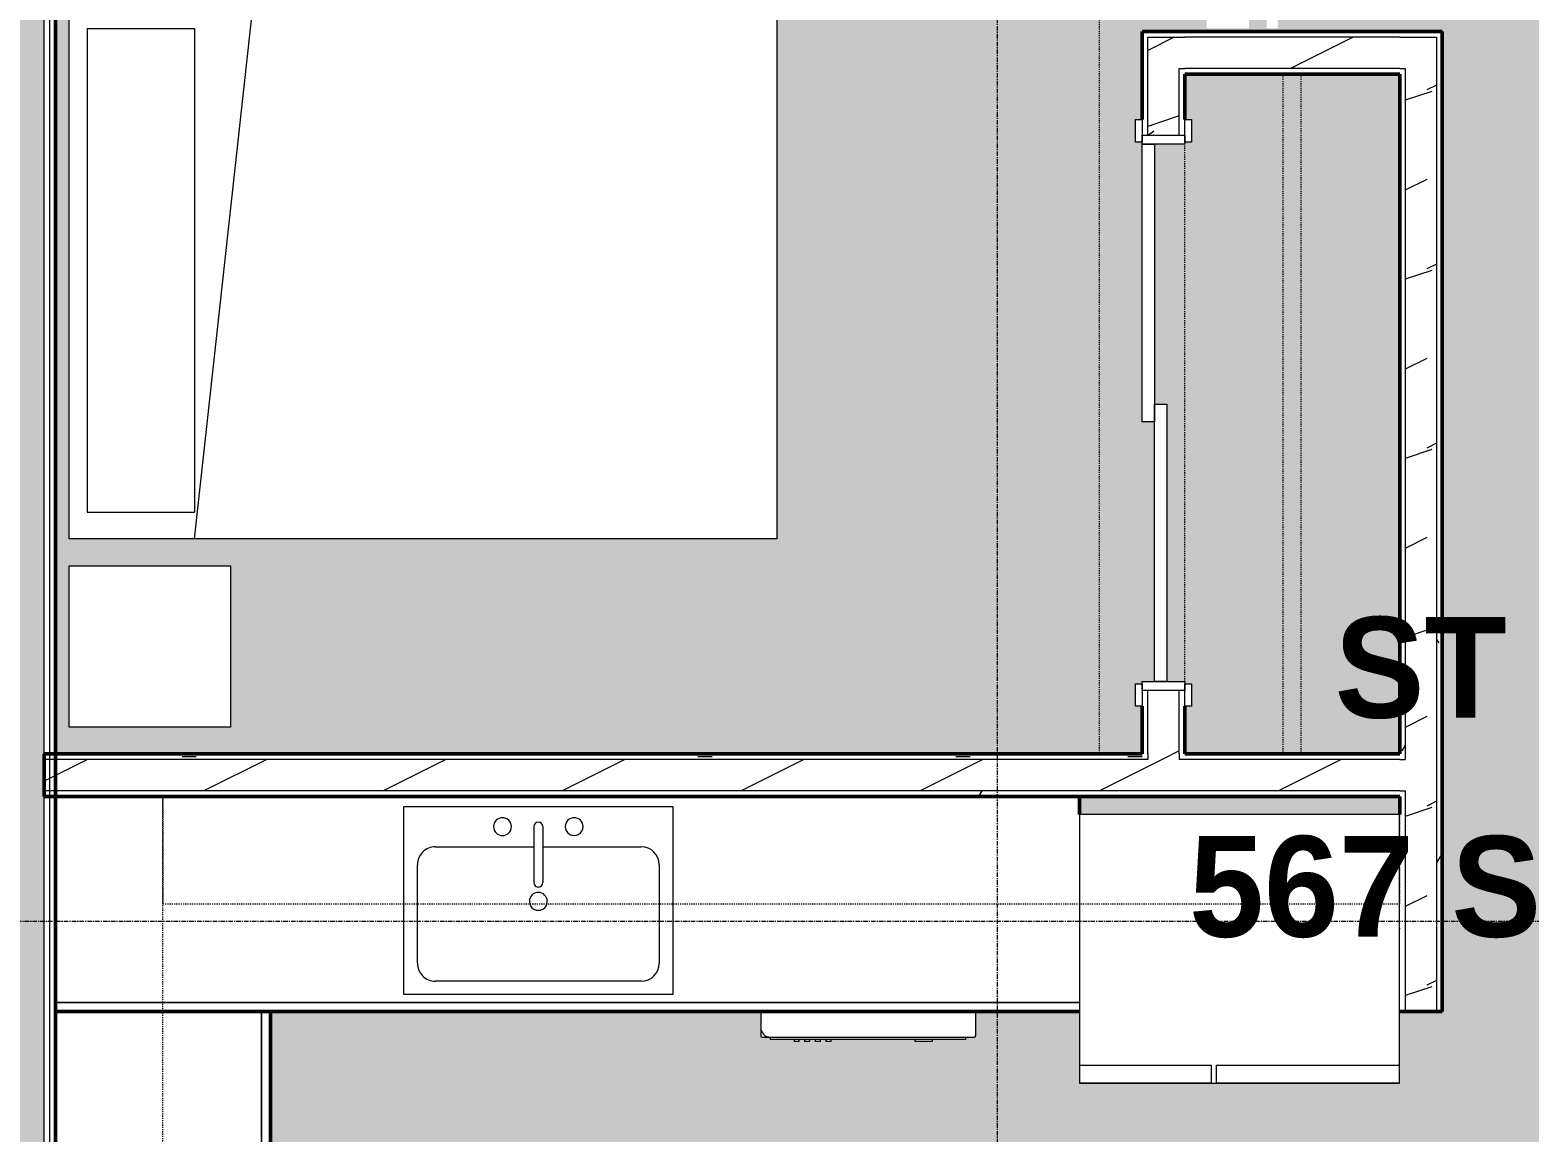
# Model space of a CAD drawing. Header units: inches. Extents: x -4294 to -464, y 9706 to 12475.
# Drawn here: x -2935.4 to -2768, y 10143.7 to 10266.7 of the extents above; entities that cross this region are included whole.
import ezdxf

# ---------------------------------------------------------------- set-up
doc = ezdxf.new("R2010")
doc.units = ezdxf.units.IN
doc.header["$MEASUREMENT"] = 0
doc.linetypes.add('Dash', pattern=[0.25, 0.125, -0.125])
doc.linetypes.add('Grid Line 1_2_', pattern=[0.875, 0.5, -0.125, 0.125, -0.125])
for name, color, linetype, lineweight in [('0-1', 7, 'Continuous', 5), ('0-3', 130, 'Continuous', 70), ('A-AREA-IDEN', 2, 'Continuous', 9), ('A-AREA-PATT-5', 41, 'Continuous', 9), ('A-DOOR-1', 7, 'Continuous', 9), ('A-DOOR-2', 90, 'Continuous', 20), ('A-DOOR-FRAM-1', 90, 'Continuous', 20), ('A-WALL', 113, 'Continuous', 13), ('A-WALL-2', 250, 'Continuous', 50), ('A-WALL-3', 50, 'Continuous', 13), ('A-WALL-PATT-1', 7, 'Continuous', 9), ('A-WALL-PATT-2', 55, 'Continuous', 9), ('A-WALL-PATT-5', 111, 'Continuous', 9), ('I-FURN-2', 7, 'Continuous', 9), ('I-FURN-HDLN-1', 7, 'Dash', 9), ('I-WALL-1', 2, 'Continuous', 50), ('P-SANR-FIXT-1', 7, 'Continuous', 9), ('Q-CASE-1', 250, 'Continuous', 50), ('Q-CASE-2', 7, 'Continuous', 9), ('Q-CASE-HDLN-1', 7, 'Dash', 9), ('Q-SPCQ-1', 7, 'Continuous', 9), ('S-GRID-1', 1, 'Grid Line 1_2_', 9)]:
    doc.layers.add(name, color=color, linetype=linetype, lineweight=lineweight)
doc.styles.add('Century Gothic_B', font='GOTHICB.TTF', dxfattribs={"height": 11.25})
pattern_1 = [(216.87, (7.997, 19.992), (59.9755286, 39.9843071), [9.996, -89.964]), (206.565, (19.992, 13.994), (-19.991807, -19.992219), [22.352, -22.352]), (198.435, (19.992, 3.998), (-39.983821, -19.991955), [12.644, -50.576])]
pattern_2 = [(0, (0, 0), (38.4, 9.6), [1.584, -27.216, 1.584, -27.216, -153.6]), (0, (0, 0), (38.4, 9.6), [-57.6, 1.584, -56.016, 1.584, -27.216, -67.2]), (0, (0, 0), (38.4, 9.6), [-144, 1.584, -17.616, 1.584, -46.416]), (120, (14.4, 4.8), (-27.513844, 28.4553755), [1.584, -27.216, 1.584, -27.216, -153.6]), (120, (14.4, 4.8), (-27.513844, 28.4553755), [-57.6, 1.584, -56.016, 1.584, -27.216, -67.2]), (120, (14.4, 4.8), (-27.513844, 28.4553755), [-144, 1.584, -17.616, 1.584, -46.416]), (240, (19.2, 24), (-10.886156, -38.0553755), [1.584, -27.216, 1.584, -27.216, -153.6]), (240, (19.2, 24), (-10.886156, -38.0553755), [-57.6, 1.584, -56.016, 1.584, -27.216, -67.2]), (240, (19.2, 24), (-10.886156, -38.0553755), [-144, 1.584, -17.616, 1.584, -46.416])]

# ---------------------------------------------------------------- blocks, each defined once
blk = doc.blocks.new('FOLDING_SLIDING CLOSET - 60_ x 80_-1494136-FLOOR PLAN - 1ST FLOOR')
at = {"layer": 'A-DOOR-1'}
for p, q in [((-32.75, 3.25), (-30.25, 3.25)), ((-32.75, 2.5), (-32.75, 3.25)), ((-30.25, 2.5), (-32.75, 2.5)), ((-30.25, 3.25), (-30.25, 2.5)), ((30.25, 3.25), (32.75, 3.25)), ((30.25, 2.5), (30.25, 3.25)), ((32.75, 2.5), (30.25, 2.5)), ((32.75, 3.25), (32.75, 2.5)), ((-32.75, -2.25), (-30.25, -2.25)), ((-32.75, -3), (-32.75, -2.25)), ((-30.25, -3), (-32.75, -3)), ((-30.25, -2.25), (-30.25, -3)), ((30.25, -2.25), (32.75, -2.25)), ((30.25, -3), (30.25, -2.25)), ((32.75, -3), (30.25, -3)), ((32.75, -2.25), (32.75, -3))]:
    blk.add_line(p, q, dxfattribs=at)
at = {"layer": 'A-DOOR-2'}
for p, q in [((-1, 0.5), (30, 0.5)), ((-1, -0.88), (-1, 0.5)), ((30, 0.5), (30, -0.88)), ((-30, -0.88), (1, -0.88)), ((-30, -2.25), (-30, -0.88)), ((30, -0.88), (-1, -0.88)), ((1, -0.88), (1, -2.25)), ((1, -2.25), (-30, -2.25))]:
    blk.add_line(p, q, dxfattribs=at)
at = {"layer": 'A-DOOR-FRAM-1'}
for p, q in [((-31, 2.5), (-30, 2.5)), ((-31, -2.25), (-31, 2.5)), ((-30, 2.5), (-30, -2.25)), ((30, 2.5), (31, 2.5)), ((30, -2.25), (30, 2.5)), ((31, 2.5), (31, -2.25)), ((-30, -2.25), (-31, -2.25)), ((31, -2.25), (30, -2.25))]:
    blk.add_line(p, q, dxfattribs=at)
blk = doc.blocks.new('Refrigerator_-_Side-by-Side_6047 - 36_ X 30_-345559-FLOOR PLAN - 1ST FLOOR')
at = {"layer": 'Q-SPCQ-1'}
for p, q in [((17.87, 14.42), (-17.88, 14.42)), ((-17.88, 14.42), (-17.88, -15.58)), ((17.87, -15.58), (17.87, 14.42)), ((-17.88, -13.58), (-3.13, -13.58)), ((-17.88, -13.58), (-17.88, -15.58)), ((-3.13, -15.58), (-3.13, -13.58)), ((-2.63, -13.58), (17.87, -13.58)), ((-2.63, -13.58), (-2.63, -15.58)), ((17.87, -15.58), (17.87, -13.58)), ((-17.88, -15.58), (17.87, -15.58)), ((-3.13, -15.58), (-17.88, -15.58)), ((17.87, -15.58), (-2.63, -15.58))]:
    blk.add_line(p, q, dxfattribs=at)
blk = doc.blocks.new('OD_CW_Base Cabinet - OD_CW_Base Cabinet-1952712-FLOOR PLAN - 1ST FLOOR')
at = {"layer": 'Q-CASE-1'}
for p, q in [((0.74, 0), (115.08, 0)), ((0.74, -24), (0.74, -22))]:
    blk.add_line(p, q, dxfattribs=at)
at = {"layer": 'Q-CASE-2'}
for p, q in [((0.74, 0), (115.08, 0)), ((115.08, -1), (0.74, -1)), ((0.74, -1), (115.08, -1)), ((0.74, -24), (0.74, -22))]:
    blk.add_line(p, q, dxfattribs=at)
blk = doc.blocks.new('Sink Kitchen-Single - 30_ x 21_-1372827-FLOOR PLAN - 1ST FLOOR')
at = {"layer": 'P-SANR-FIXT-1'}
for p, q in [((-14.38, 10.41), (15.62, 10.41)), ((-14.38, -10.59), (-14.38, 10.41)), ((15.62, 10.41), (15.62, -10.59)), ((-10.88, 8.91), (12.12, 8.91)), ((-12.88, -4.09), (-12.88, 6.91)), ((14.12, 6.91), (14.12, -4.09)), ((0.12, -8.34), (0.12, -2.09)), ((1.12, -8.34), (1.12, -2.09)), ((0.12, -6.09), (-10.88, -6.09)), ((12.12, -6.09), (1.12, -6.09)), ((15.62, -10.59), (-14.38, -10.59))]:
    blk.add_line(p, q, dxfattribs=at)
for centre, radius, start, end in [((-10.88, 6.91), 2, 90, 180), ((12.12, 6.91), 2, 360, 90), ((0.62, 0), 1, 360, 180), ((0.62, 0), 1, 180, 0), ((0.62, -2.09), 0.5, 360, 180), ((-10.88, -4.09), 2, 180, 270), ((12.12, -4.09), 2, 270, 0), ((-3.38, -8.34), 1, 360, 180), ((-3.38, -8.34), 1, 180, 0), ((0.62, -8.34), 0.5, 180, 0), ((4.62, -8.34), 1, 0, 180), ((4.62, -8.34), 1, 180, 0)]:
    blk.add_arc(centre, radius, start, end, dxfattribs=at)
blk = doc.blocks.new('Dishwasher_15404 - 34_ counter-1372825-FLOOR PLAN - 1ST FLOOR')
at = {"layer": 'Q-SPCQ-1'}
for p, q in [((26.68, 0), (24, 0)), ((26.87, -22.93), (26.87, -0.2)), ((27.12, -1.09), (26.87, -1.09)), ((27.12, -1.09), (27.12, -22.91)), ((27.37, -4.82), (27.12, -4.82)), ((27.37, -4.86), (27.37, -5.81)), ((27.37, -5.81), (27.37, -6.76)), ((27.12, -6.79), (27.37, -6.79)), ((27.37, -16.15), (27.12, -16.15)), ((27.37, -16.15), (27.37, -16.74)), ((27.12, -16.74), (27.37, -16.74)), ((27.37, -17.33), (27.12, -17.33)), ((27.12, -17.92), (27.37, -17.92)), ((27.37, -17.33), (27.37, -17.92)), ((27.37, -18.51), (27.12, -18.51)), ((27.12, -19.1), (27.37, -19.1)), ((27.37, -19.69), (27.12, -19.69)), ((27.37, -18.51), (27.37, -19.1)), ((27.37, -19.69), (27.37, -20.28)), ((27.12, -20.28), (27.37, -20.28)), ((27.12, -22.91), (26.87, -22.91)), ((26.87, -23.8), (26.87, -22.93)), ((24, -24), (25.8, -24)), ((25.8, -24), (26.68, -24))]:
    blk.add_line(p, q, dxfattribs=at)
for centre, radius, start, end in [((26.68, -0.2), 0.197, 360, 90), ((26.68, -0.2), 0.197, 0, 90), ((25.8, -22.93), 1.07, 270, 0), ((26.68, -23.8), 0.197, 270, 0)]:
    blk.add_arc(centre, radius, start, end, dxfattribs=at)
blk = doc.blocks.new('OD_CW_Base Cabinet - OD_CW_Base Cabinet-1940048-FLOOR PLAN - 1ST FLOOR')
at = {"layer": 'Q-CASE-1'}
for p, q in [((0.74, -24), (0.74, 0)), ((0.74, 0), (17.97, 0)), ((41.97, 0), (102.5, 0))]:
    blk.add_line(p, q, dxfattribs=at)
at = {"layer": 'Q-CASE-2'}
for p, q in [((0.74, -1), (0.74, 0)), ((0.74, 0), (17.97, 0)), ((17.97, -1), (0.74, -1)), ((0.74, -24), (0.74, -1)), ((0.74, -1), (17.97, -1)), ((41.97, 0), (102.5, 0)), ((102.5, -1), (41.97, -1)), ((41.97, -1), (102.5, -1))]:
    blk.add_line(p, q, dxfattribs=at)
blk = doc.blocks.new('OD_CW_Upper Cabinet - OD_CW_Upper Cabinet-1892285-FLOOR PLAN - 1ST FLOOR')
at = {"layer": 'Q-CASE-HDLN-1'}
for p, q in [((126.5, 24), (0.74, 24)), ((0.74, 24), (0.74, 12)), ((126.5, 12), (126.5, 24)), ((0.74, 12), (126.5, 12))]:
    blk.add_line(p, q, dxfattribs=at)
blk = doc.blocks.new('OD_CW_Upper Cabinet - OD_CW_Upper Cabinet-1952713-FLOOR PLAN - 1ST FLOOR')
at = {"layer": 'Q-CASE-HDLN-1'}
for p, q in [((138.83, 24), (0.74, 24)), ((0.74, 24), (0.74, 12)), ((138.83, 12), (138.83, 24)), ((0.74, 12), (138.83, 12))]:
    blk.add_line(p, q, dxfattribs=at)
blk = doc.blocks.new('OD_CW_Closet - OD_CW_Closet-1868364-FLOOR PLAN - 1ST FLOOR')
at = {"layer": 'Q-CASE-HDLN-1'}
for p, q in [((0.74, -24), (0.74, 0)), ((0.74, 0), (6.05, 0)), ((8.8, 0), (68.8, 0)), ((71.55, 0), (76.64, 0)), ((76.64, 0), (76.64, -24)), ((0.74, -11), (76.64, -11)), ((0.74, -13), (76.64, -13)), ((76.64, -24), (0.74, -24))]:
    blk.add_line(p, q, dxfattribs=at)
blk = doc.blocks.new('Bed-Standard - Queen 60_ x 79_-1433484-FLOOR PLAN - 1ST FLOOR')
at = {"layer": 'I-FURN-2'}
for p, q in [((-19.31, 41.3), (40.69, 41.3)), ((-19.31, -37.7), (-19.31, 41.3)), ((40.69, 41.3), (40.69, -37.7)), ((40.69, -23.7), (-19.31, -17.13)), ((-16.31, -23.7), (37.69, -23.7)), ((-16.31, -35.7), (-16.31, -23.7)), ((37.69, -35.7), (37.69, -23.7)), ((-16.31, -35.7), (37.69, -35.7)), ((40.69, -37.7), (-19.31, -37.7))]:
    blk.add_line(p, q, dxfattribs=at)
at = {"layer": 'I-FURN-HDLN-1'}
for p, q in [((-55.31, 77.3), (64.69, 77.3)), ((-55.31, 45.32), (-55.31, 77.3))]:
    blk.add_line(p, q, dxfattribs=at)
blk = doc.blocks.new('Table-Night Stand - 18_ x 18_ x 24_-1372838-FLOOR PLAN - 1ST FLOOR')
at = {"layer": 'I-FURN-2'}
for p, q in [((0.15, 0), (18.15, 0)), ((0.15, -18), (0.15, 0)), ((18.15, 0), (18.15, -18)), ((18.15, -18), (0.15, -18))]:
    blk.add_line(p, q, dxfattribs=at)
blk = doc.blocks.new('CTR - 1st Phase - Unit Layouts_rvt-1-FLOOR PLAN - 1ST FLOOR')
at = {"layer": 'A-WALL-PATT-1'}
h = blk.add_hatch(dxfattribs=at)
h.set_pattern_fill('FP_3', color=256, style=0, pattern_type=2)
h.set_pattern_definition(pattern_2)
h.paths.add_polyline_path([(-2778.31, 10157.16), (-2777.68, 10157.16), (-2777.68, 10266.57), (-2778.31, 10266.57), (-2778.31, 10181.79)], flags=0)
h = blk.add_hatch(dxfattribs=at)
h.set_pattern_fill('FP_3', color=256, style=0, pattern_type=2)
h.set_pattern_definition(pattern_2)
h.paths.add_polyline_path([(-2781.81, 10157.16), (-2781.81, 10181.79), (-2782.43, 10181.79), (-2782.43, 10157.16)], flags=0)
h.paths.add_polyline_path([(-2782.43, 10185.29), (-2781.81, 10185.29), (-2781.81, 10262.44), (-2782.43, 10262.44), (-2782.43, 10185.91)], flags=0)
h = blk.add_hatch(dxfattribs=at)
h.set_pattern_fill('FP_3', color=256, style=0, pattern_type=2)
h.set_pattern_definition(pattern_2)
h.paths.add_polyline_path([(-2782.43, 10185.29), (-2782.43, 10185.91), (-2807.06, 10185.91), (-2807.06, 10185.29), (-2788.23, 10185.29)], flags=0)
h.paths.add_polyline_path([(-2932.52, 10185.29), (-2810.56, 10185.29), (-2810.56, 10185.91), (-2932.52, 10185.91), (-2932.52, 10185.3)], flags=0)
h = blk.add_hatch(dxfattribs=at)
h.set_pattern_fill('FP_3', color=256, style=0, pattern_type=2)
h.set_pattern_definition(pattern_2)
h.paths.add_polyline_path([(-2810.56, 10181.16), (-2782.43, 10181.16), (-2782.43, 10181.79), (-2932.52, 10181.79), (-2932.52, 10181.16), (-2818.18, 10181.16)], flags=0)
at = {"layer": 'A-WALL-PATT-2'}
h = blk.add_hatch(dxfattribs=at)
h.set_pattern_fill('FP_7', color=256, style=0, pattern_type=2)
h.set_pattern_definition(pattern_1)
h.paths.add_polyline_path([(-2810.56, 10185.29), (-2807.06, 10185.29), (-2807.06, 10192.98), (-2810.56, 10192.98), (-2810.56, 10185.91)], flags=0)
h.paths.add_polyline_path([(-2809.81, 10254.98), (-2807.06, 10254.98), (-2807.06, 10265.94), (-2810.56, 10265.94), (-2810.56, 10254.98)], flags=0)
h = blk.add_hatch(dxfattribs=at)
h.set_pattern_fill('FP_7', color=256, style=0, pattern_type=2)
h.set_pattern_definition(pattern_1)
h.paths.add_polyline_path([(-2807.06, 10262.44), (-2781.81, 10262.44), (-2781.81, 10265.94), (-2807.06, 10265.93)], flags=0)
h = blk.add_hatch(dxfattribs=at)
h.set_pattern_fill('FP_7', color=256, style=0, pattern_type=2)
h.set_pattern_definition(pattern_1)
h.paths.add_polyline_path([(-2778.31, 10157.16), (-2778.31, 10265.94), (-2781.81, 10265.94), (-2781.81, 10157.16)], flags=0)
h = blk.add_hatch(dxfattribs=at)
h.set_pattern_fill('FP_7', color=256, style=0, pattern_type=2)
h.set_pattern_definition(pattern_1)
h.paths.add_polyline_path([(-2782.43, 10181.79), (-2781.81, 10181.79), (-2781.81, 10185.29), (-2933.77, 10185.29), (-2933.77, 10181.79), (-2788.23, 10181.79)], flags=0)
at = {"layer": 'A-WALL-2'}
for p, q in [((-2811.18, 10266.57), (-2811.18, 10256.73)), ((-2810.56, 10266.57), (-2811.18, 10266.57)), ((-2806.43, 10266.57), (-2810.56, 10266.57)), ((-2782.43, 10266.57), (-2806.43, 10266.57)), ((-2778.31, 10266.57), (-2782.43, 10266.57)), ((-2777.68, 10266.57), (-2778.31, 10266.57)), ((-2777.68, 10157.16), (-2777.68, 10266.57)), ((-2806.43, 10256.73), (-2806.43, 10261.82)), ((-2806.43, 10261.82), (-2782.43, 10261.82)), ((-2782.43, 10261.82), (-2782.43, 10185.91)), ((-2811.18, 10191.23), (-2811.18, 10185.91)), ((-2806.43, 10185.91), (-2806.43, 10191.23)), ((-2811.18, 10185.91), (-2933.77, 10185.91)), ((-2933.77, 10185.91), (-2933.77, 10181.16)), ((-2782.43, 10185.91), (-2806.43, 10185.91)), ((-2933.77, 10181.16), (-2782.43, 10181.16)), ((-2782.43, 10181.16), (-2782.43, 10179.16)), ((-2782.43, 10157.16), (-2777.68, 10157.16))]:
    blk.add_line(p, q, dxfattribs=at)
at = {"layer": 'A-WALL-3'}
for p, q in [((-2810.56, 10254.98), (-2810.56, 10265.94)), ((-2810.56, 10265.94), (-2807.06, 10265.94)), ((-2807.06, 10265.94), (-2806.43, 10265.94)), ((-2782.43, 10265.94), (-2806.43, 10265.94)), ((-2782.43, 10265.94), (-2781.81, 10265.94)), ((-2781.81, 10265.94), (-2778.31, 10265.94)), ((-2778.31, 10265.94), (-2778.31, 10157.16)), ((-2807.06, 10254.98), (-2807.06, 10262.44)), ((-2807.06, 10262.44), (-2806.43, 10262.44)), ((-2782.43, 10262.44), (-2806.43, 10262.44)), ((-2782.43, 10262.44), (-2781.81, 10262.44)), ((-2781.81, 10262.44), (-2781.81, 10185.29)), ((-2810.56, 10185.91), (-2810.56, 10192.98)), ((-2807.06, 10185.91), (-2807.06, 10192.98)), ((-2810.56, 10185.91), (-2810.56, 10185.29)), ((-2807.06, 10185.91), (-2807.06, 10185.29)), ((-2810.56, 10185.29), (-2933.77, 10185.29)), ((-2782.43, 10185.29), (-2807.06, 10185.29)), ((-2782.43, 10185.29), (-2781.81, 10185.29)), ((-2782.43, 10181.79), (-2933.77, 10181.79)), ((-2782.43, 10181.79), (-2781.81, 10181.79)), ((-2781.81, 10181.79), (-2781.81, 10157.16))]:
    blk.add_line(p, q, dxfattribs=at)
at = {"layer": '0-3'}
for name, p, rotation in [('Bed-Standard - Queen 60_ x 79_-1433484-FLOOR PLAN - 1ST FLOOR', (-2893.27, 10250.6), 270.0000000000046), ('OD_CW_Closet - OD_CW_Closet-1868364-FLOOR PLAN - 1ST FLOOR', (-2806.43, 10185.18), 89.99999999999945), ('FOLDING_SLIDING CLOSET - 60_ x 80_-1494136-FLOOR PLAN - 1ST FLOOR', (-2808.93, 10223.98), 269.9999999999887), ('Table-Night Stand - 18_ x 18_ x 24_-1372838-FLOOR PLAN - 1ST FLOOR', (-2912.97, 10207.06), 270.0000000000091), ('OD_CW_Base Cabinet - OD_CW_Base Cabinet-1952712-FLOOR PLAN - 1ST FLOOR', (-2817.45, 10157.16), 180), ('OD_CW_Upper Cabinet - OD_CW_Upper Cabinet-1892285-FLOOR PLAN - 1ST FLOOR', (-2908.52, 10054.66), 89.99999999999703), ('Sink Kitchen-Single - 30_ x 21_-1372827-FLOOR PLAN - 1ST FLOOR', (-2877.98, 10169.45), 180), ('OD_CW_Base Cabinet - OD_CW_Base Cabinet-1940048-FLOOR PLAN - 1ST FLOOR', (-2908.52, 10157.9), 270.0000000000023), ('Dishwasher_15404 - 34_ counter-1372825-FLOOR PLAN - 1ST FLOOR', (-2829.77, 10181.16), 270.0000000000015)]:
    blk.add_blockref(name, p, dxfattribs=dict(at, rotation=rotation))
for name, p in [('OD_CW_Upper Cabinet - OD_CW_Upper Cabinet-1952713-FLOOR PLAN - 1ST FLOOR', (-2921.26, 10157.16)), ('Refrigerator_-_Side-by-Side_6047 - 36_ X 30_-345559-FLOOR PLAN - 1ST FLOOR', (-2800.31, 10164.74))]:
    blk.add_blockref(name, p, dxfattribs=at)
blk = doc.blocks.new('CTR - 1st Phase - Shell_rvt-1-FLOOR PLAN - 1ST FLOOR')
at = {"layer": 'S-GRID-1'}
for p, q in [((-2827.32, 9836.18), (-2827.32, 12413.74)), ((-464.45, 10167.19), (-4232.19, 10167.19))]:
    blk.add_line(p, q, dxfattribs=at)

msp = doc.modelspace()

# ---------------------------------------------------------------- hatches: boundary and pattern name
at = {"layer": 'A-AREA-PATT-5'}
h = msp.add_hatch(color=256, dxfattribs=at)
h.paths.add_polyline_path([(-2792.69874, 10377.7894), (-2790.94874, 10377.7894), (-2790.94874, 10341.7894), (-2792.69874, 10341.7894), (-2792.69874, 10377.42347)], flags=0)
h.paths.add_polyline_path([(-2705.53244, 10018.7144), (-2704.69874, 10018.7144), (-2704.69874, 10046.2394), (-2709.55196, 10046.2394), (-2709.55196, 10050.9894), (-2704.69874, 10050.9894), (-2704.69874, 10057.47913), (-2720.82374, 10057.47913), (-2720.82374, 10075.47913), (-2716.82374, 10075.47913), (-2716.82374, 10111.47913), (-2720.82374, 10111.47913), (-2720.82374, 10129.47913), (-2704.69874, 10129.47913), (-2704.69874, 10297.0394), (-2733.44874, 10297.0394), (-2733.44874, 10305.9769), (-2734.19874, 10305.9769), (-2734.19874, 10308.4769), (-2733.44874, 10308.4769), (-2733.44874, 10308.7269), (-2732.07374, 10308.7269), (-2732.07374, 10337.7269), (-2733.44874, 10337.7269), (-2733.44874, 10368.9769), (-2734.19874, 10368.9769), (-2734.19874, 10371.4769), (-2733.44874, 10371.4769), (-2733.44874, 10376.7894), (-2754.69874, 10376.7894), (-2754.69874, 10377.7894), (-2756.69874, 10377.7894), (-2756.69874, 10379.7269), (-2757.32374, 10379.7269), (-2757.32374, 10379.7894), (-2792.07374, 10379.7894), (-2792.07374, 10379.7269), (-2792.69874, 10379.7269), (-2792.69874, 10377.7894), (-2794.69874, 10377.7894), (-2794.69874, 10376.7894), (-2799.24733, 10376.7894), (-2799.24733, 10346.9144), (-2797.29941, 10346.9144), (-2797.27811, 10347.9144), (-2796.04941, 10347.9144), (-2796.04941, 10346.9144), (-2795.77624, 10346.9144), (-2795.79941, 10345.4144), (-2796.04941, 10345.4144), (-2796.04941, 10343.81018), (-2795.79941, 10343.81018), (-2795.77624, 10341.47199), (-2795.62233, 10341.47199), (-2795.62233, 10339.97199), (-2795.79941, 10339.97199), (-2795.79941, 10311.64837), (-2795.62233, 10311.64837), (-2795.62233, 10311.53217), (-2795.54941, 10311.48039), (-2795.54941, 10311.15717), (-2795.29941, 10311.15717), (-2795.29941, 10311.54545), (-2795.04941, 10311.49528), (-2795.04941, 10308.55308), (-2795.29941, 10308.60784), (-2795.29941, 10310.80362), (-2795.54941, 10310.75546), (-2795.54941, 10310.42862), (-2795.62233, 10310.42862), (-2795.62233, 10310.14837), (-2795.79941, 10310.14837), (-2795.79941, 10307.81018), (-2796.04941, 10307.81018), (-2796.04941, 10269.4144), (-2795.77624, 10269.4144), (-2795.77624, 10267.9144), (-2796.04941, 10267.9144), (-2796.0707, 10266.9144), (-2797.29941, 10266.9144), (-2797.29941, 10267.9144), (-2799.24733, 10267.9144), (-2799.24733, 10266.9144), (-2803.99733, 10266.9144), (-2803.99733, 10269.9144), (-2799.24733, 10269.9144), (-2799.24733, 10269.4144), (-2797.29941, 10269.4144), (-2797.29941, 10307.81018), (-2797.54941, 10307.81018), (-2797.54941, 10343.81018), (-2797.29941, 10343.81018), (-2797.29941, 10345.4144), (-2799.24733, 10345.4144), (-2799.24733, 10305.9144), (-2813.94593, 10305.9144), (-2813.94593, 10310.6644), (-2803.99733, 10310.6644), (-2803.99733, 10352.7894), (-2861.78925, 10352.7894), (-2861.78925, 10376.7894), (-2869.81303, 10376.7894), (-2869.81303, 10369.06317), (-2869.93999, 10368.09876), (-2870.31225, 10367.20006), (-2870.91916, 10366.41702), (-2871.67614, 10365.83617), (-2872.57483, 10365.46392), (-2873.61556, 10365.33695), (-2874.92759, 10365.33695), (-2874.57987, 10362.31317), (-2873.38812, 10361.31317), (-2872.82135, 10360.31317), (-2872.46356, 10358.80365), (-2872.3764, 10358.30937), (-2872.28925, 10357.31317), (-2872.46356, 10355.32079), (-2873.0015, 10353.31317), (-2873.72944, 10351.31317), (-2874.66205, 10349.31317), (-2876.04948, 10347.31317), (-2877.04948, 10346.31317), (-2877.91551, 10345.81317), (-2879.28925, 10345.31317), (-2880.28925, 10345.31317), (-2881.66299, 10345.81317), (-2882.52901, 10346.31317), (-2883.52901, 10347.31317), (-2884.91644, 10349.31317), (-2885.89325, 10351.43459), (-2886.577, 10353.31317), (-2887.11494, 10355.32079), (-2887.28925, 10357.31317), (-2887.11494, 10358.80365), (-2887.02509, 10359.31317), (-2886.75715, 10360.31317), (-2886.19038, 10361.31317), (-2884.99863, 10362.31317), (-2884.70139, 10365.33695), (-2886.03925, 10365.33695), (-2887.00367, 10365.46392), (-2887.90236, 10365.83617), (-2888.67408, 10366.42834), (-2889.26625, 10367.20006), (-2889.6385, 10368.09876), (-2889.76547, 10369.06317), (-2889.76547, 10376.7894), (-2895.78925, 10376.7894), (-2895.78925, 10374.1644), (-2900.53925, 10374.1644), (-2900.53925, 10376.7894), (-2932.52374, 10376.7894), (-2932.52374, 10310.6644), (-2847.94593, 10310.6644), (-2847.94593, 10309.7894), (-2883.94593, 10309.7894), (-2883.94593, 10306.7894), (-2847.94593, 10306.7894), (-2847.94593, 10305.9144), (-2932.52374, 10305.9144), (-2932.52374, 10185.9144), (-2811.18483, 10185.9144), (-2811.18483, 10191.2269), (-2811.93483, 10191.2269), (-2811.93483, 10193.7269), (-2811.18483, 10193.7269), (-2811.18483, 10193.9769), (-2809.80983, 10193.9769), (-2809.80983, 10222.9769), (-2811.18483, 10222.9769), (-2811.22758, 10254.2269), (-2811.93483, 10254.2269), (-2811.93483, 10256.7269), (-2811.18483, 10256.7269), (-2811.18483, 10266.56899), (-2777.68483, 10266.56899), (-2777.68483, 10157.1644), (-2782.43483, 10157.1644), (-2782.43483, 10149.1644), (-2818.18483, 10149.1644), (-2818.18483, 10157.1644), (-2829.76848, 10157.1644), (-2829.76848, 10154.48625), (-2829.96533, 10154.2894), (-2830.86143, 10154.2894), (-2830.86143, 10154.0394), (-2834.62606, 10154.0394), (-2834.62606, 10153.7894), (-2836.52749, 10153.7894), (-2836.52749, 10154.0394), (-2845.91852, 10154.0394), (-2845.91852, 10153.7894), (-2846.50907, 10153.7894), (-2846.50907, 10154.0394), (-2847.09962, 10154.0394), (-2847.09962, 10153.7894), (-2847.69017, 10153.7894), (-2847.69017, 10154.0394), (-2848.28072, 10154.0394), (-2848.28072, 10153.7894), (-2848.87127, 10153.7894), (-2848.87127, 10154.0394), (-2849.46182, 10154.0394), (-2849.46182, 10153.7894), (-2850.05238, 10153.7894), (-2850.05238, 10154.0394), (-2852.67555, 10154.0394), (-2852.69663, 10154.2894), (-2853.62488, 10154.31145), (-2853.71083, 10154.34705), (-2853.76848, 10154.48625), (-2853.76848, 10157.1644), (-2908.52374, 10157.1644), (-2908.52374, 10055.4019), (-2901.02233, 10055.4019), (-2901.02233, 10050.0269), (-2905.77233, 10050.0269), (-2905.77233, 10050.6519), (-2932.52374, 10050.6519), (-2932.52374, 10018.7144), (-2905.77233, 10018.7144), (-2905.77233, 10020.0269), (-2901.02233, 10020.0269), (-2901.02233, 10018.7144), (-2745.59952, 10018.7144), (-2745.59952, 10050.9894), (-2766.82374, 10050.9894), (-2766.82374, 10110.9894), (-2736.82374, 10110.9894), (-2736.82374, 10050.9894), (-2739.55196, 10050.9894), (-2739.55196, 10046.2394), (-2740.84952, 10046.2394), (-2740.84952, 10018.7144), (-2708.62452, 10018.7144)], flags=0)
h.paths.add_polyline_path([(-2710.80196, 10019.0894), (-2738.80196, 10019.0894), (-2738.80196, 10044.3394), (-2729.29344, 10044.3394), (-2729.26847, 10044.8394), (-2728.81048, 10044.8394), (-2728.81048, 10044.3394), (-2712.53918, 10044.3394), (-2712.50172, 10044.8394), (-2711.81474, 10044.8394), (-2711.81474, 10044.3394), (-2710.80196, 10044.3394), (-2710.80196, 10020.0894)], flags=0)
h.paths.add_polyline_path([(-2927.62687, 10022.0269), (-2930.93483, 10022.0269), (-2930.93483, 10047.0269), (-2904.93483, 10047.0269), (-2904.93483, 10022.0269), (-2924.43483, 10022.0269)], flags=0)
h.paths.add_polyline_path([(-2809.96769, 10029.62206), (-2817.46769, 10029.62206), (-2817.46769, 10113.62206), (-2782.46769, 10113.62206), (-2782.46769, 10107.62206), (-2781.46769, 10107.62206), (-2781.46769, 10035.62206), (-2782.46769, 10035.62206), (-2782.46769, 10029.62206), (-2788.2258, 10029.62206)], flags=0)
h.paths.add_polyline_path([(-2784.43483, 10179.1644), (-2782.43483, 10179.1644), (-2782.43483, 10181.1644), (-2818.18483, 10181.1644), (-2818.18483, 10179.1644), (-2788.2258, 10179.1644)], flags=0)
h.paths.add_polyline_path([(-2805.68483, 10185.9144), (-2782.43483, 10185.9144), (-2782.43483, 10261.81899), (-2806.43483, 10261.81899), (-2806.43483, 10256.7269), (-2805.68483, 10256.7269), (-2805.68483, 10254.2269), (-2806.43483, 10254.2269), (-2806.43483, 10253.9769), (-2809.80983, 10253.9769), (-2809.80983, 10224.9769), (-2808.43483, 10224.9769), (-2808.43483, 10193.9769), (-2806.43483, 10193.9769), (-2806.43483, 10193.7269), (-2805.68483, 10193.7269), (-2805.68483, 10191.2269), (-2806.43483, 10191.2269), (-2806.43483, 10185.9144)], flags=0)
h.paths.add_polyline_path([(-2912.97445, 10188.9144), (-2930.97445, 10188.9144), (-2930.97445, 10206.9144), (-2912.97445, 10206.9144), (-2912.97445, 10204.41546)], flags=0)
h.paths.add_polyline_path([(-2898.48361, 10209.9144), (-2930.97445, 10209.9144), (-2930.97445, 10269.9144), (-2851.97445, 10269.9144), (-2851.97445, 10209.9144), (-2862.84002, 10209.9144)], flags=0)
h.paths.add_polyline_path([(-2930.97445, 10272.84623), (-2930.97445, 10290.84623), (-2912.97445, 10290.84623), (-2912.97445, 10272.84623), (-2919.66666, 10272.84623)], flags=0)
h.paths.add_polyline_path([(-2728.69874, 10301.7894), (-2704.69874, 10301.7894), (-2704.69874, 10376.7894), (-2728.69874, 10376.7894), (-2728.69874, 10371.4769), (-2727.94874, 10371.4769), (-2727.94874, 10368.9769), (-2728.69874, 10368.9769), (-2728.69874, 10368.7269), (-2732.07374, 10368.7269), (-2732.07374, 10339.7269), (-2730.69874, 10339.7269), (-2730.69874, 10308.7269), (-2728.69874, 10308.7269), (-2728.69874, 10308.4769), (-2727.94874, 10308.4769), (-2727.94874, 10305.9769), (-2728.69874, 10305.9769)], flags=0)
h.paths.add_polyline_path([(-2896.41425, 10346.6644), (-2932.49733, 10346.6644), (-2932.49733, 10351.4144), (-2900.53925, 10351.4144), (-2900.53925, 10354.1644), (-2895.78925, 10354.1644), (-2895.78925, 10346.6644)], flags=0)
at = {"layer": 'A-WALL-PATT-5'}
h = msp.add_hatch(dxfattribs=at)
h.set_pattern_fill('FP_38', color=256, style=0, pattern_type=2)
h.set_pattern_definition([(161.57, (0.6, 0.6), (-4.80033747, -0.00041462), [0, -34.152, 3.792, 0]), (18.43, (-0.6, 0.6), (-4.80033747, 0.00041462), [0, -34.152, 3.792, 0]), (108.43, (0.6, 0.6), (2.39913218, -12.00105099), [11.382, -26.562]), (71.57, (-0.6, 0.6), (2.39913218, 12.00105099), [11.382, -26.562])])
h.paths.add_polyline_path([(-2933.77374, 10018.0894), (-2933.77374, 10378.0394), (-2937.27374, 10378.0394), (-2937.27374, 10018.0894)], flags=0)
h = msp.add_hatch(dxfattribs=at)
h.set_pattern_fill('FP_3', color=256, style=0, pattern_type=2)
h.set_pattern_definition(pattern_2)
h.paths.add_polyline_path([(-2933.14874, 10018.0894), (-2933.14874, 10181.7894), (-2933.77374, 10181.7894), (-2933.77374, 10018.0894)], flags=0)
h.paths.add_polyline_path([(-2933.44007, 10185.2894), (-2933.14874, 10185.2894), (-2933.14874, 10377.4144), (-2933.77374, 10377.4144), (-2933.77374, 10185.2894)], flags=0)
h = msp.add_hatch(dxfattribs=at)
h.set_pattern_fill('FP_3', color=256, style=0, pattern_type=2)
h.set_pattern_definition(pattern_2)
h.paths.add_polyline_path([(-2932.52374, 10018.0894), (-2932.52374, 10181.7894), (-2933.14874, 10181.7894), (-2933.14874, 10018.0894)], flags=0)
h.paths.add_polyline_path([(-2932.52374, 10185.2894), (-2932.52374, 10376.7894), (-2933.14874, 10376.7894), (-2933.14874, 10185.2894)], flags=0)

# ---------------------------------------------------------------- linework, layer by layer
at = {"layer": 'A-WALL'}
for p, q in [((-2933.77374, 10018.0894), (-2933.77374, 10378.0394)), ((-2933.14874, 10018.0894), (-2933.14874, 10377.4144))]:
    msp.add_line(p, q, dxfattribs=at)
at = {"layer": 'I-WALL-1'}
msp.add_line((-2932.52374, 10018.0894), (-2932.52374, 10376.7894), dxfattribs=at)

# ---------------------------------------------------------------- block references
at = {"layer": '0-1'}
for name in ['CTR - 1st Phase - Shell_rvt-1-FLOOR PLAN - 1ST FLOOR', 'CTR - 1st Phase - Unit Layouts_rvt-1-FLOOR PLAN - 1ST FLOOR']:
    msp.add_blockref(name, (0, 0), dxfattribs=at)

# ---------------------------------------------------------------- texts
at = {"layer": 'A-AREA-IDEN', "char_height": 11.25, "attachment_point": 1, "style": 'Century Gothic_B'}
for s, insert, width in [('ST', (-2789.69449, 10201.20228), 18.18), ('567 SF', (-2805.94646, 10176.74466), 57.57)]:
    msp.add_mtext(s, dxfattribs=dict(at, insert=insert, width=width))

doc.saveas('drawing.dxf')
